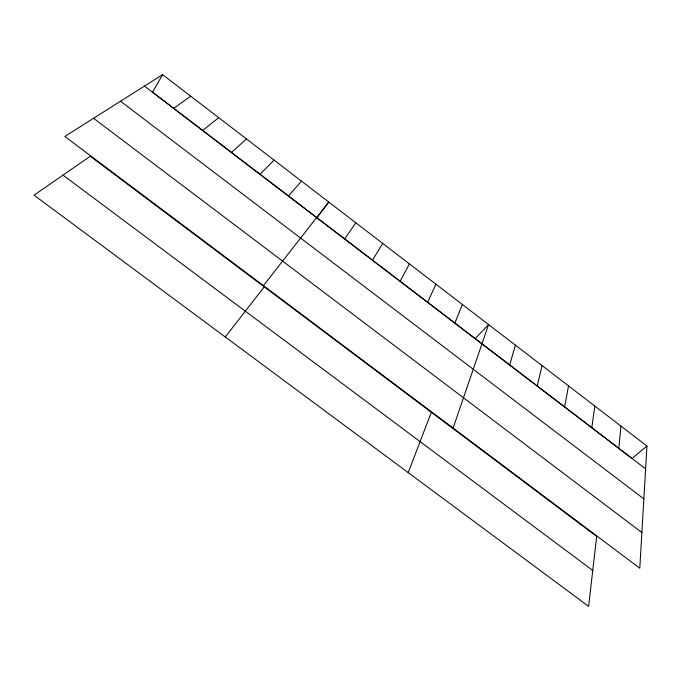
<?xml version="1.0" encoding="UTF-8"?>
<svg xmlns="http://www.w3.org/2000/svg" width="681" height="681" viewBox="0 0 681 681"><rect width="100%" height="100%" fill="white"/><g stroke="black" fill="none" stroke-linecap="round" stroke-linejoin="round"><path stroke-width="1.02" d="M646.95 446.021L639.791 568.226L64.831 136.481L162.58 74.621L646.95 446.021L632.062 458.441L152.578 92.199L162.58 74.621M618.791 448.37L620.978 426.11M591.789 427.745L594.836 406.063M564.609 406.983L568.524 385.889M537.241 386.084L542.042 365.586M509.694 365.033L515.389 345.148M453.112 428.043L488.558 324.573L475.202 338.619M408.217 472.623L431.328 412.294M454.857 323.152L462.348 304.475M427.574 302.313L435.968 284.249M400.113 281.338L409.426 263.896M372.464 260.219L382.705 243.406M344.629 238.963L355.814 222.789M316.997 217.784L328.744 202.036L263.445 285.62M225.266 336.976L264.254 286.854M288.404 196.017L301.504 181.146M260.006 174.327L274.077 160.12M231.421 152.493L246.479 138.958M202.632 130.505L218.695 117.651M173.655 108.373L190.731 96.208M63.01 175.128L592.751 570.457M93.578 118.298L641.885 532.559M120.537 101.231L643.851 498.892M144.474 86.078L645.614 468.851M596.667 536.441L588.614 606.379L34.05 195.192L90.284 156.23L596.667 536.441"/></g></svg>
